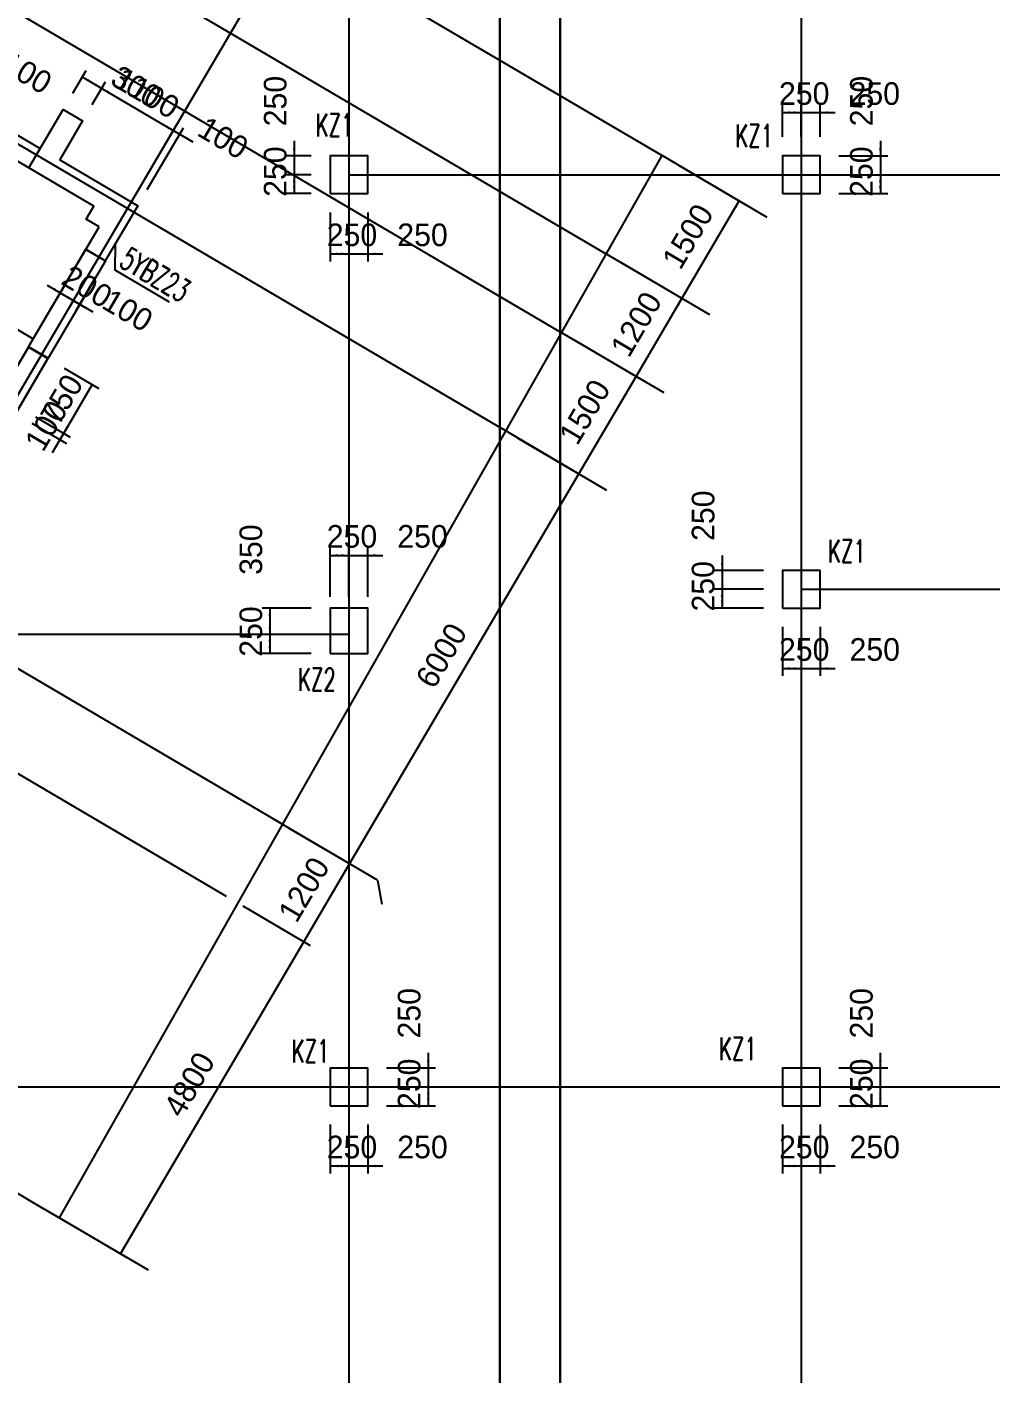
# Model space of a CAD drawing. Extents: x 387171 to 699106, y 11966 to 245688.
# Drawn here: x 528486 to 541277, y 151678 to 169548 of the extents above; entities that cross this region are included whole.
import ezdxf

# ---------------------------------------------------------------- set-up
doc = ezdxf.new("R2010")
doc.units = 0
doc.header["$LTSCALE"] = 100
doc.header["$MEASUREMENT"] = 0
for name, color, linetype in [('b边缘构件', 235, 'Continuous'), ('COLU', 7, 'Continuous'), ('DIM', 3, 'Continuous'), ('DOTE', 253, 'Continuous'), ('h后浇带', 51, 'Continuous'), ('L-AXIS', 3, 'Continuous'), ('NUM', 7, 'Continuous'), ('wall-主楼', 2, 'Continuous'), ('wall-开洞', 5, 'Continuous'), ('Y阴影', 254, 'Continuous'), ('小尺寸', 4, 'Continuous'), ('边缘构件标注', 1, 'Continuous')]:
    doc.layers.add(name, color=color, linetype=linetype)
doc.styles.add('hztxt', font='hztxt')
doc.styles.get("Standard").update_dxf_attribs({"font": 'standard'})
doc.dimstyles.get("Standard").update_dxf_attribs({"dimtxt": 300, "dimasz": 100, "dimexe": 100, "dimexo": 250, "dimgap": 100, "dimtad": 0, "dimtoh": 1, "dimdec": 0, "dimdsep": 46, "dimcen": 0.09, "dimclrt": 7, "dimadec": 0, "dimazin": 0, "dimtfac": 1, "dimtdec": 4, "dimtofl": 0, "dimtmove": 0, "dimatfit": 3, "dimfxl": 1, "dimtolj": 1, "dimtzin": 0, "dimarcsym": 0})

# ---------------------------------------------------------------- blocks, each defined once
blk = doc.blocks.new('*D2629')
at = {"layer": 'L-AXIS', "color": 0, "linetype": 'ByBlock', "lineweight": -2}
for p, q in [((531350, 157887), (532244, 157361)), ((529725, 153274), (532158, 157412)), ((528917, 153749), (529811, 153223))]:
    blk.add_line(p, q, dxfattribs=at)
for points in [[(532158, 157412), (532122, 157317), (532093, 157334)], [(529725, 153274), (529761, 153369), (529790, 153352)]]:
    blk.add_solid(points, dxfattribs=at)
at = {"layer": 'L-AXIS', "color": 7, "linetype": 'Continuous', "lineweight": -2, "insert": (530640, 155520), "char_height": 300, "width": 790, "attachment_point": 5, "rotation": 59.5454, "style": 'hztxt'}
blk.add_mtext('4800', dxfattribs=at)
blk = doc.blocks.new('*D3126')
at = {"layer": 'L-AXIS', "color": 0, "linetype": 'ByBlock', "lineweight": -2}
for p, q in [((535000, 164094), (535894, 163568)), ((532766, 158446), (535808, 163618)), ((532094, 158842), (532853, 158396))]:
    blk.add_line(p, q, dxfattribs=at)
for points in [[(535808, 163618), (535771, 163524), (535743, 163541)], [(532766, 158446), (532803, 158541), (532831, 158524)]]:
    blk.add_solid(points, dxfattribs=at)
at = {"layer": 'L-AXIS', "color": 7, "linetype": 'Continuous', "lineweight": -2, "insert": (533985, 161210), "char_height": 300, "width": 770, "attachment_point": 5, "rotation": 59.5454, "style": 'hztxt'}
blk.add_mtext('6000', dxfattribs=at)
blk = doc.blocks.new('*D1162')
at = {"layer": 'L-AXIS', "color": 0, "linetype": 'ByBlock', "lineweight": -2}
for p, q in [((537128, 167714), (538023, 167188)), ((537176, 165946), (537936, 167239)), ((536368, 166421), (537262, 165895))]:
    blk.add_line(p, q, dxfattribs=at)
for points in [[(537936, 167239), (537900, 167144), (537871, 167161)], [(537176, 165946), (537212, 166040), (537241, 166023)]]:
    blk.add_solid(points, dxfattribs=at)
at = {"layer": 'L-AXIS', "color": 7, "linetype": 'Continuous', "lineweight": -2, "insert": (537254, 166770), "char_height": 300, "width": 690, "attachment_point": 5, "rotation": 59.5454, "style": 'hztxt'}
blk.add_mtext('1500', dxfattribs=at)
blk = doc.blocks.new('*D1404')
at = {"layer": 'L-AXIS', "color": 0, "linetype": 'ByBlock', "lineweight": -2}
for p, q in [((536368, 166421), (537262, 165895)), ((536568, 164911), (537176, 165946)), ((535767, 165382), (536654, 164861))]:
    blk.add_line(p, q, dxfattribs=at)
for points in [[(537176, 165946), (537140, 165851), (537111, 165868)], [(536568, 164911), (536604, 165006), (536633, 164989)]]:
    blk.add_solid(points, dxfattribs=at)
at = {"layer": 'L-AXIS', "color": 7, "linetype": 'Continuous', "lineweight": -2, "insert": (536570, 165606), "char_height": 300, "width": 690, "attachment_point": 5, "rotation": 59.5454, "style": 'hztxt'}
blk.add_mtext('1200', dxfattribs=at)
blk = doc.blocks.new('*D1662')
at = {"layer": 'L-AXIS', "color": 0, "linetype": 'ByBlock', "lineweight": -2}
for p, q in [((535760, 165387), (536654, 164861)), ((535808, 163618), (536568, 164912)), ((535000, 164094), (535894, 163568))]:
    blk.add_line(p, q, dxfattribs=at)
for points in [[(536568, 164912), (536532, 164817), (536503, 164834)], [(535808, 163618), (535844, 163713), (535873, 163696)]]:
    blk.add_solid(points, dxfattribs=at)
at = {"layer": 'L-AXIS', "color": 7, "linetype": 'Continuous', "lineweight": -2, "insert": (535886, 164442), "char_height": 300, "width": 690, "attachment_point": 5, "rotation": 59.5454, "style": 'hztxt'}
blk.add_mtext('1500', dxfattribs=at)
blk = doc.blocks.new('*D4291')
at = {"layer": 'L-AXIS', "color": 0, "linetype": 'ByBlock', "lineweight": -2}
for p, q in [((531958, 158921), (532853, 158396)), ((532158, 157412), (532766, 158446)), ((531350, 157887), (532244, 157361))]:
    blk.add_line(p, q, dxfattribs=at)
for points in [[(532766, 158446), (532730, 158352), (532701, 158369)], [(532158, 157412), (532195, 157507), (532223, 157490)]]:
    blk.add_solid(points, dxfattribs=at)
at = {"layer": 'L-AXIS', "color": 7, "linetype": 'Continuous', "lineweight": -2, "insert": (532161, 158106), "char_height": 300, "width": 690, "attachment_point": 5, "rotation": 59.5454, "style": 'hztxt'}
blk.add_mtext('1200', dxfattribs=at)
blk = doc.blocks.new('*D449')
at = {"layer": '小尺寸', "color": 0, "linetype": 'ByBlock', "lineweight": -2}
for p, q in [((529093, 168669), (529270, 168971)), ((529220, 168885), (529478, 168733)), ((529351, 168517), (529529, 168819))]:
    blk.add_line(p, q, dxfattribs=at)
for points in [[(529220, 168885), (529314, 168849), (529298, 168820)], [(529478, 168733), (529384, 168769), (529401, 168798)]]:
    blk.add_solid(points, dxfattribs=at)
at = {"layer": '小尺寸', "color": 7, "linetype": 'Continuous', "lineweight": -2, "insert": (529936, 168754), "char_height": 300, "width": 566.67, "attachment_point": 5, "rotation": 329.5454, "style": 'hztxt'}
blk.add_mtext('300', dxfattribs=at)
blk = doc.blocks.new('*D698')
at = {"layer": '小尺寸', "color": 0, "linetype": 'ByBlock', "lineweight": -2}
for p, q in [((529351, 168517), (529529, 168819)), ((529478, 168733), (530427, 168175)), ((530300, 167959), (530478, 168262))]:
    blk.add_line(p, q, dxfattribs=at)
for points in [[(529478, 168733), (529573, 168697), (529556, 168668)], [(530427, 168175), (530332, 168212), (530349, 168240)]]:
    blk.add_solid(points, dxfattribs=at)
at = {"layer": '小尺寸', "color": 7, "linetype": 'Continuous', "lineweight": -2, "insert": (530079, 168670), "char_height": 300, "width": 685, "attachment_point": 5, "rotation": 329.5454, "style": 'hztxt'}
blk.add_mtext('1100', dxfattribs=at)
blk = doc.blocks.new('*D3881')
at = {"layer": '小尺寸', "color": 0, "linetype": 'ByBlock', "lineweight": -2}
for p, q in [((527807, 169047), (528238, 168793)), ((527840, 168709), (528030, 169031)), ((527927, 168658), (528116, 168981))]:
    blk.add_line(p, q, dxfattribs=at)
for points in [[(527979, 168945), (527885, 168982), (527902, 169010)], [(528066, 168895), (528160, 168858), (528143, 168830)]]:
    blk.add_solid(points, dxfattribs=at)
at = {"layer": '小尺寸', "color": 7, "linetype": 'Continuous', "lineweight": -2, "insert": (528484, 168939), "char_height": 300, "width": 476.67, "attachment_point": 5, "rotation": 329.5454, "style": 'hztxt'}
blk.add_mtext('100', dxfattribs=at)
blk = doc.blocks.new('*D4114')
at = {"layer": '小尺寸', "color": 0, "linetype": 'ByBlock', "lineweight": -2}
for p, q in [((529139, 166380), (528878, 165935)), ((529311, 166278), (529050, 165834)), ((528756, 166123), (529273, 165819))]:
    blk.add_line(p, q, dxfattribs=at)
for points in [[(528928, 166022), (528834, 166058), (528851, 166087)], [(529101, 165920), (529196, 165884), (529179, 165855)]]:
    blk.add_solid(points, dxfattribs=at)
at = {"layer": '小尺寸', "color": 7, "linetype": 'Continuous', "lineweight": -2, "insert": (529284, 166103), "char_height": 300, "width": 566.67, "attachment_point": 5, "rotation": 329.5454, "style": 'hztxt'}
blk.add_mtext('200', dxfattribs=at)
blk = doc.blocks.new('*D4353')
at = {"layer": '小尺寸', "color": 0, "linetype": 'ByBlock', "lineweight": -2}
for p, q in [((529311, 166278), (529050, 165834)), ((529397, 166227), (529136, 165783)), ((528928, 166022), (529359, 165768))]:
    blk.add_line(p, q, dxfattribs=at)
for points in [[(529101, 165920), (529006, 165957), (529023, 165985)], [(529187, 165870), (529282, 165833), (529265, 165805)]]:
    blk.add_solid(points, dxfattribs=at)
at = {"layer": '小尺寸', "color": 7, "linetype": 'Continuous', "lineweight": -2, "insert": (529823, 165786), "char_height": 300, "width": 476.67, "attachment_point": 5, "rotation": 329.5454, "style": 'hztxt'}
blk.add_mtext('100', dxfattribs=at)
blk = doc.blocks.new('*D4316')
at = {"layer": '小尺寸', "color": 0, "linetype": 'ByBlock', "lineweight": -2}
for p, q in [((528979, 165023), (529439, 164753)), ((529353, 164803), (528973, 164157)), ((528599, 164377), (529059, 164106))]:
    blk.add_line(p, q, dxfattribs=at)
for points in [[(529353, 164803), (529317, 164709), (529288, 164726)], [(528973, 164157), (529009, 164252), (529038, 164235)]]:
    blk.add_solid(points, dxfattribs=at)
at = {"layer": '小尺寸', "color": 7, "linetype": 'Continuous', "lineweight": -2, "insert": (528948, 164607), "char_height": 300, "width": 566.67, "attachment_point": 5, "rotation": 59.5454, "style": 'hztxt'}
blk.add_mtext('750', dxfattribs=at)
blk = doc.blocks.new('*D2426')
at = {"layer": '小尺寸', "color": 0, "linetype": 'ByBlock', "lineweight": -2}
for p, q in [((528549, 164290), (529009, 164020)), ((528599, 164377), (529059, 164106)), ((529074, 164329), (528821, 163898))]:
    blk.add_line(p, q, dxfattribs=at)
for points in [[(528973, 164157), (529009, 164252), (529038, 164235)], [(528922, 164071), (528886, 163976), (528857, 163993)]]:
    blk.add_solid(points, dxfattribs=at)
at = {"layer": '小尺寸', "color": 7, "linetype": 'Continuous', "lineweight": -2, "insert": (528742, 164258), "char_height": 300, "width": 476.67, "attachment_point": 5, "rotation": 59.5454, "style": 'hztxt'}
blk.add_mtext('100', dxfattribs=at)
blk = doc.blocks.new('*D2011')
at = {"layer": '小尺寸', "color": 0, "linetype": 'ByBlock', "lineweight": -2}
for p, q in [((529996, 167442), (530478, 168262)), ((530082, 167391), (530564, 168211)), ((530254, 168277), (530685, 168023))]:
    blk.add_line(p, q, dxfattribs=at)
for points in [[(530427, 168175), (530332, 168212), (530349, 168240)], [(530513, 168125), (530608, 168088), (530591, 168060)]]:
    blk.add_solid(points, dxfattribs=at)
at = {"layer": '小尺寸', "color": 7, "linetype": 'Continuous', "lineweight": -2, "insert": (531089, 168076), "char_height": 300, "width": 476.67, "attachment_point": 5, "rotation": 329.5454, "style": 'hztxt'}
blk.add_mtext('100', dxfattribs=at)
blk = doc.blocks.new('*D632')
at = {"layer": 'DIM', "color": 0, "linetype": 'ByBlock', "lineweight": -2}
for p, q in [((532258, 161838), (531608, 161838)), ((531708, 161838), (531708, 161488)), ((532258, 161488), (531608, 161488))]:
    blk.add_line(p, q, dxfattribs=at)
for points in [[(531708, 161838), (531725, 161738), (531691, 161738)], [(531708, 161488), (531691, 161588), (531725, 161588)]]:
    blk.add_solid(points, dxfattribs=at)
at = {"layer": 'DIM', "color": 7, "linetype": 'Continuous', "lineweight": -2, "insert": (531458, 162614), "char_height": 300, "width": 566.67, "attachment_point": 5, "rotation": 90, "style": 'hztxt'}
blk.add_mtext('350', dxfattribs=at)
blk = doc.blocks.new('*D884')
at = {"layer": 'DIM', "color": 0, "linetype": 'ByBlock', "lineweight": -2}
for p, q in [((532258, 161488), (531608, 161488)), ((531708, 161488), (531708, 161238)), ((532258, 161238), (531608, 161238))]:
    blk.add_line(p, q, dxfattribs=at)
for points in [[(531708, 161488), (531725, 161388), (531691, 161388)], [(531708, 161238), (531691, 161338), (531725, 161338)]]:
    blk.add_solid(points, dxfattribs=at)
at = {"layer": 'DIM', "color": 7, "linetype": 'Continuous', "lineweight": -2, "insert": (531458, 161528), "char_height": 300, "width": 566.67, "attachment_point": 5, "rotation": 90, "style": 'hztxt'}
blk.add_mtext('250', dxfattribs=at)
blk = doc.blocks.new('*D3318')
at = {"layer": 'DIM', "color": 0, "linetype": 'ByBlock', "lineweight": -2}
for p, q in [((532508, 161988), (532508, 162638)), ((532758, 161988), (532758, 162638)), ((532508, 162538), (532758, 162538))]:
    blk.add_line(p, q, dxfattribs=at)
for points in [[(532508, 162538), (532608, 162555), (532608, 162521)], [(532758, 162538), (532658, 162521), (532658, 162555)]]:
    blk.add_solid(points, dxfattribs=at)
at = {"layer": 'DIM', "color": 7, "linetype": 'Continuous', "lineweight": -2, "insert": (532798, 162788), "char_height": 300, "width": 566.67, "attachment_point": 5, "style": 'hztxt'}
blk.add_mtext('250', dxfattribs=at)
blk = doc.blocks.new('*D3822')
at = {"layer": 'DIM', "color": 0, "linetype": 'ByBlock', "lineweight": -2}
for p, q in [((532758, 161988), (532758, 162638)), ((533008, 161988), (533008, 162638)), ((532558, 162538), (533208, 162538))]:
    blk.add_line(p, q, dxfattribs=at)
for points in [[(532758, 162538), (532658, 162521), (532658, 162555)], [(533008, 162538), (533108, 162555), (533108, 162521)]]:
    blk.add_solid(points, dxfattribs=at)
at = {"layer": 'DIM', "color": 7, "linetype": 'Continuous', "lineweight": -2, "insert": (533734, 162788), "char_height": 300, "width": 566.67, "attachment_point": 5, "style": 'hztxt'}
blk.add_mtext('250', dxfattribs=at)
blk = doc.blocks.new('*D1879')
at = {"layer": 'DIM', "color": 0, "linetype": 'ByBlock', "lineweight": -2}
for p, q in [((533808, 155938), (533808, 155288)), ((533258, 155738), (533908, 155738)), ((533258, 155488), (533908, 155488))]:
    blk.add_line(p, q, dxfattribs=at)
for points in [[(533808, 155738), (533792, 155838), (533825, 155838)], [(533808, 155488), (533825, 155388), (533792, 155388)]]:
    blk.add_solid(points, dxfattribs=at)
at = {"layer": 'DIM', "color": 7, "linetype": 'Continuous', "lineweight": -2, "insert": (533558, 156464), "char_height": 300, "width": 566.67, "attachment_point": 5, "rotation": 90, "style": 'hztxt'}
blk.add_mtext('250', dxfattribs=at)
blk = doc.blocks.new('*D2110')
at = {"layer": 'DIM', "color": 0, "linetype": 'ByBlock', "lineweight": -2}
for p, q in [((533258, 155488), (533908, 155488)), ((533808, 155488), (533808, 155238)), ((533258, 155238), (533908, 155238))]:
    blk.add_line(p, q, dxfattribs=at)
for points in [[(533808, 155488), (533825, 155388), (533792, 155388)], [(533808, 155238), (533792, 155338), (533825, 155338)]]:
    blk.add_solid(points, dxfattribs=at)
at = {"layer": 'DIM', "color": 7, "linetype": 'Continuous', "lineweight": -2, "insert": (533558, 155528), "char_height": 300, "width": 566.67, "attachment_point": 5, "rotation": 90, "style": 'hztxt'}
blk.add_mtext('250', dxfattribs=at)
blk = doc.blocks.new('*D2087')
at = {"layer": 'DIM', "color": 0, "linetype": 'ByBlock', "lineweight": -2}
for p, q in [((532508, 154988), (532508, 154338)), ((532758, 154988), (532758, 154338)), ((532508, 154438), (532758, 154438))]:
    blk.add_line(p, q, dxfattribs=at)
for points in [[(532508, 154438), (532608, 154455), (532608, 154421)], [(532758, 154438), (532658, 154421), (532658, 154455)]]:
    blk.add_solid(points, dxfattribs=at)
at = {"layer": 'DIM', "color": 7, "linetype": 'Continuous', "lineweight": -2, "insert": (532798, 154688), "char_height": 300, "width": 566.67, "attachment_point": 5, "style": 'hztxt'}
blk.add_mtext('250', dxfattribs=at)
blk = doc.blocks.new('*D18')
at = {"layer": 'DIM', "color": 0, "linetype": 'ByBlock', "lineweight": -2}
for p, q in [((532758, 154988), (532758, 154338)), ((533008, 154988), (533008, 154338)), ((532558, 154438), (533208, 154438))]:
    blk.add_line(p, q, dxfattribs=at)
for points in [[(532758, 154438), (532658, 154421), (532658, 154455)], [(533008, 154438), (533108, 154455), (533108, 154421)]]:
    blk.add_solid(points, dxfattribs=at)
at = {"layer": 'DIM', "color": 7, "linetype": 'Continuous', "lineweight": -2, "insert": (533734, 154688), "char_height": 300, "width": 566.67, "attachment_point": 5, "style": 'hztxt'}
blk.add_mtext('250', dxfattribs=at)
blk = doc.blocks.new('*D1664')
at = {"layer": 'DIM', "color": 0, "linetype": 'ByBlock', "lineweight": -2}
for p, q in [((532031, 168038), (532031, 167388)), ((532258, 167838), (531931, 167838)), ((532258, 167588), (531931, 167588))]:
    blk.add_line(p, q, dxfattribs=at)
for points in [[(532031, 167838), (532014, 167938), (532048, 167938)], [(532031, 167588), (532048, 167488), (532014, 167488)]]:
    blk.add_solid(points, dxfattribs=at)
at = {"layer": 'DIM', "color": 7, "linetype": 'Continuous', "lineweight": -2, "insert": (531781, 168564), "char_height": 300, "width": 566.67, "attachment_point": 5, "rotation": 90, "style": 'hztxt'}
blk.add_mtext('250', dxfattribs=at)
blk = doc.blocks.new('*D1917')
at = {"layer": 'DIM', "color": 0, "linetype": 'ByBlock', "lineweight": -2}
for p, q in [((532258, 167588), (531931, 167588)), ((532031, 167588), (532031, 167338)), ((532258, 167338), (531931, 167338))]:
    blk.add_line(p, q, dxfattribs=at)
for points in [[(532031, 167588), (532048, 167488), (532014, 167488)], [(532031, 167338), (532014, 167438), (532048, 167438)]]:
    blk.add_solid(points, dxfattribs=at)
at = {"layer": 'DIM', "color": 7, "linetype": 'Continuous', "lineweight": -2, "insert": (531781, 167628), "char_height": 300, "width": 566.67, "attachment_point": 5, "rotation": 90, "style": 'hztxt'}
blk.add_mtext('250', dxfattribs=at)
blk = doc.blocks.new('*D1854')
at = {"layer": 'DIM', "color": 0, "linetype": 'ByBlock', "lineweight": -2}
for p, q in [((532508, 167088), (532508, 166438)), ((532758, 167088), (532758, 166438)), ((532508, 166538), (532758, 166538))]:
    blk.add_line(p, q, dxfattribs=at)
for points in [[(532508, 166538), (532608, 166555), (532608, 166521)], [(532758, 166538), (532658, 166521), (532658, 166555)]]:
    blk.add_solid(points, dxfattribs=at)
at = {"layer": 'DIM', "color": 7, "linetype": 'Continuous', "lineweight": -2, "insert": (532798, 166788), "char_height": 300, "width": 566.67, "attachment_point": 5, "style": 'hztxt'}
blk.add_mtext('250', dxfattribs=at)
blk = doc.blocks.new('*D2117')
at = {"layer": 'DIM', "color": 0, "linetype": 'ByBlock', "lineweight": -2}
for p, q in [((532758, 167088), (532758, 166438)), ((533008, 167088), (533008, 166438)), ((532558, 166538), (533208, 166538))]:
    blk.add_line(p, q, dxfattribs=at)
for points in [[(532758, 166538), (532658, 166521), (532658, 166555)], [(533008, 166538), (533108, 166555), (533108, 166521)]]:
    blk.add_solid(points, dxfattribs=at)
at = {"layer": 'DIM', "color": 7, "linetype": 'Continuous', "lineweight": -2, "insert": (533734, 166788), "char_height": 300, "width": 566.67, "attachment_point": 5, "style": 'hztxt'}
blk.add_mtext('250', dxfattribs=at)
blk = doc.blocks.new('*D2333')
at = {"layer": 'DIM', "color": 0, "linetype": 'ByBlock', "lineweight": -2}
for p, q in [((539808, 168038), (539808, 167388)), ((539258, 167838), (539908, 167838)), ((539258, 167588), (539908, 167588))]:
    blk.add_line(p, q, dxfattribs=at)
for points in [[(539808, 167838), (539791, 167938), (539825, 167938)], [(539808, 167588), (539825, 167488), (539791, 167488)]]:
    blk.add_solid(points, dxfattribs=at)
at = {"layer": 'DIM', "color": 7, "linetype": 'Continuous', "lineweight": -2, "insert": (539558, 168564), "char_height": 300, "width": 566.67, "attachment_point": 5, "rotation": 90, "style": 'hztxt'}
blk.add_mtext('250', dxfattribs=at)
blk = doc.blocks.new('*D593')
at = {"layer": 'DIM', "color": 0, "linetype": 'ByBlock', "lineweight": -2}
for p, q in [((539258, 167588), (539908, 167588)), ((539808, 167588), (539808, 167338)), ((539258, 167338), (539908, 167338))]:
    blk.add_line(p, q, dxfattribs=at)
for points in [[(539808, 167588), (539825, 167488), (539791, 167488)], [(539808, 167338), (539791, 167438), (539825, 167438)]]:
    blk.add_solid(points, dxfattribs=at)
at = {"layer": 'DIM', "color": 7, "linetype": 'Continuous', "lineweight": -2, "insert": (539558, 167628), "char_height": 300, "width": 566.67, "attachment_point": 5, "rotation": 90, "style": 'hztxt'}
blk.add_mtext('250', dxfattribs=at)
blk = doc.blocks.new('*D817')
at = {"layer": 'DIM', "color": 0, "linetype": 'ByBlock', "lineweight": -2}
for p, q in [((538508, 168088), (538508, 168512)), ((538758, 168088), (538758, 168512)), ((538508, 168412), (538758, 168412))]:
    blk.add_line(p, q, dxfattribs=at)
for points in [[(538508, 168412), (538608, 168429), (538608, 168395)], [(538758, 168412), (538658, 168395), (538658, 168429)]]:
    blk.add_solid(points, dxfattribs=at)
at = {"layer": 'DIM', "color": 7, "linetype": 'Continuous', "lineweight": -2, "insert": (538798, 168662), "char_height": 300, "width": 566.67, "attachment_point": 5, "style": 'hztxt'}
blk.add_mtext('250', dxfattribs=at)
blk = doc.blocks.new('*D1075')
at = {"layer": 'DIM', "color": 0, "linetype": 'ByBlock', "lineweight": -2}
for p, q in [((538758, 168088), (538758, 168512)), ((539008, 168088), (539008, 168512)), ((538558, 168412), (539208, 168412))]:
    blk.add_line(p, q, dxfattribs=at)
for points in [[(538758, 168412), (538658, 168395), (538658, 168429)], [(539008, 168412), (539108, 168429), (539108, 168395)]]:
    blk.add_solid(points, dxfattribs=at)
at = {"layer": 'DIM', "color": 7, "linetype": 'Continuous', "lineweight": -2, "insert": (539734, 168662), "char_height": 300, "width": 566.67, "attachment_point": 5, "style": 'hztxt'}
blk.add_mtext('250', dxfattribs=at)
blk = doc.blocks.new('*D166')
at = {"layer": 'DIM', "color": 0, "linetype": 'ByBlock', "lineweight": -2}
for p, q in [((537708, 162538), (537708, 161888)), ((538258, 162338), (537608, 162338)), ((538258, 162088), (537608, 162088))]:
    blk.add_line(p, q, dxfattribs=at)
for points in [[(537708, 162338), (537691, 162438), (537725, 162438)], [(537708, 162088), (537725, 161988), (537691, 161988)]]:
    blk.add_solid(points, dxfattribs=at)
at = {"layer": 'DIM', "color": 7, "linetype": 'Continuous', "lineweight": -2, "insert": (537458, 163064), "char_height": 300, "width": 566.67, "attachment_point": 5, "rotation": 90, "style": 'hztxt'}
blk.add_mtext('250', dxfattribs=at)
blk = doc.blocks.new('*D657')
at = {"layer": 'DIM', "color": 0, "linetype": 'ByBlock', "lineweight": -2}
for p, q in [((538258, 162088), (537608, 162088)), ((537708, 162088), (537708, 161838)), ((538258, 161838), (537608, 161838))]:
    blk.add_line(p, q, dxfattribs=at)
for points in [[(537708, 162088), (537725, 161988), (537691, 161988)], [(537708, 161838), (537691, 161938), (537725, 161938)]]:
    blk.add_solid(points, dxfattribs=at)
at = {"layer": 'DIM', "color": 7, "linetype": 'Continuous', "lineweight": -2, "insert": (537458, 162128), "char_height": 300, "width": 566.67, "attachment_point": 5, "rotation": 90, "style": 'hztxt'}
blk.add_mtext('250', dxfattribs=at)
blk = doc.blocks.new('*D919')
at = {"layer": 'DIM', "color": 0, "linetype": 'ByBlock', "lineweight": -2}
for p, q in [((538508, 161588), (538508, 160938)), ((538758, 161588), (538758, 160938)), ((538508, 161038), (538758, 161038))]:
    blk.add_line(p, q, dxfattribs=at)
for points in [[(538508, 161038), (538608, 161055), (538608, 161021)], [(538758, 161038), (538658, 161021), (538658, 161055)]]:
    blk.add_solid(points, dxfattribs=at)
at = {"layer": 'DIM', "color": 7, "linetype": 'Continuous', "lineweight": -2, "insert": (538798, 161288), "char_height": 300, "width": 566.67, "attachment_point": 5, "style": 'hztxt'}
blk.add_mtext('250', dxfattribs=at)
blk = doc.blocks.new('*D1147')
at = {"layer": 'DIM', "color": 0, "linetype": 'ByBlock', "lineweight": -2}
for p, q in [((538758, 161588), (538758, 160938)), ((539008, 161588), (539008, 160938)), ((538558, 161038), (539208, 161038))]:
    blk.add_line(p, q, dxfattribs=at)
for points in [[(538758, 161038), (538658, 161021), (538658, 161055)], [(539008, 161038), (539108, 161055), (539108, 161021)]]:
    blk.add_solid(points, dxfattribs=at)
at = {"layer": 'DIM', "color": 7, "linetype": 'Continuous', "lineweight": -2, "insert": (539734, 161288), "char_height": 300, "width": 566.67, "attachment_point": 5, "style": 'hztxt'}
blk.add_mtext('250', dxfattribs=at)
blk = doc.blocks.new('*D3529')
at = {"layer": 'DIM', "color": 0, "linetype": 'ByBlock', "lineweight": -2}
for p, q in [((538508, 154988), (538508, 154338)), ((538758, 154988), (538758, 154338)), ((538508, 154438), (538758, 154438))]:
    blk.add_line(p, q, dxfattribs=at)
for points in [[(538508, 154438), (538608, 154455), (538608, 154421)], [(538758, 154438), (538658, 154421), (538658, 154455)]]:
    blk.add_solid(points, dxfattribs=at)
at = {"layer": 'DIM', "color": 7, "linetype": 'Continuous', "lineweight": -2, "insert": (538798, 154688), "char_height": 300, "width": 566.67, "attachment_point": 5, "style": 'hztxt'}
blk.add_mtext('250', dxfattribs=at)
blk = doc.blocks.new('*D3747')
at = {"layer": 'DIM', "color": 0, "linetype": 'ByBlock', "lineweight": -2}
for p, q in [((538758, 154988), (538758, 154338)), ((539008, 154988), (539008, 154338)), ((538558, 154438), (539208, 154438))]:
    blk.add_line(p, q, dxfattribs=at)
for points in [[(538758, 154438), (538658, 154421), (538658, 154455)], [(539008, 154438), (539108, 154455), (539108, 154421)]]:
    blk.add_solid(points, dxfattribs=at)
at = {"layer": 'DIM', "color": 7, "linetype": 'Continuous', "lineweight": -2, "insert": (539734, 154688), "char_height": 300, "width": 566.67, "attachment_point": 5, "style": 'hztxt'}
blk.add_mtext('250', dxfattribs=at)
blk = doc.blocks.new('*D4239')
at = {"layer": 'DIM', "color": 0, "linetype": 'ByBlock', "lineweight": -2}
for p, q in [((539258, 155488), (539908, 155488)), ((539808, 155238), (539808, 155488)), ((539258, 155238), (539908, 155238))]:
    blk.add_line(p, q, dxfattribs=at)
for points in [[(539808, 155488), (539825, 155388), (539791, 155388)], [(539808, 155238), (539791, 155338), (539825, 155338)]]:
    blk.add_solid(points, dxfattribs=at)
at = {"layer": 'DIM', "color": 7, "linetype": 'Continuous', "lineweight": -2, "insert": (539558, 155528), "char_height": 300, "width": 566.67, "attachment_point": 5, "rotation": 90, "style": 'hztxt'}
blk.add_mtext('250', dxfattribs=at)
blk = doc.blocks.new('*D71')
at = {"layer": 'DIM', "color": 0, "linetype": 'ByBlock', "lineweight": -2}
for p, q in [((539808, 155288), (539808, 155938)), ((539258, 155738), (539908, 155738)), ((539258, 155488), (539908, 155488))]:
    blk.add_line(p, q, dxfattribs=at)
for points in [[(539808, 155738), (539791, 155838), (539825, 155838)], [(539808, 155488), (539825, 155388), (539791, 155388)]]:
    blk.add_solid(points, dxfattribs=at)
at = {"layer": 'DIM', "color": 7, "linetype": 'Continuous', "lineweight": -2, "insert": (539558, 156464), "char_height": 300, "width": 566.67, "attachment_point": 5, "rotation": 90, "style": 'hztxt'}
blk.add_mtext('250', dxfattribs=at)
blk = doc.blocks.new('后浇带现场')
at = {"color": 6, "lineweight": 30}
for points in [[(760007, 730049), (760007, 673430), (717757, 673430), (717757, 730049)], [(759207, 730049), (759207, 674230), (718557, 674230), (718557, 730049)]]:
    blk.add_lwpolyline(points, dxfattribs=at)
at = {"layer": 'h后浇带', "color": 1}
for p, q in [((717757, 730049), (717757, 685030)), ((718557, 730049), (718557, 685030)), ((717757, 685030), (717757, 664030)), ((718557, 685030), (718557, 651530))]:
    blk.add_line(p, q, dxfattribs=at)

msp = doc.modelspace()

# ---------------------------------------------------------------- hatches: boundary and pattern name
at = {"layer": 'Y阴影'}
h = msp.add_hatch(dxfattribs=at)
h.set_pattern_fill('ANSI31', color=256, scale=25, angle=-30.45463, style=0)
h.set_pattern_definition([])
h.paths.add_polyline_path([(529443, 166896.7), (529270.6, 166998.1), (529372, 167170.5), (528509.7, 167677.5), (528965.9, 168453.3), (529224.5, 168301.2), (528920.4, 167784), (529955, 167175.7), (529524.2, 166443), (529265.6, 166595)], flags=0)
h = msp.add_hatch(dxfattribs=at)
h.set_pattern_fill('ANSI31', color=256, scale=25, angle=-30.45463, style=0)
h.set_pattern_definition([])
h.paths.add_polyline_path([(527278.3, 165385.4), (526872.8, 164695.8), (527131.4, 164543.7), (527384.8, 164974.7), (528333.1, 164417.2), (528763.9, 165149.9), (528505.3, 165302), (528226.5, 164827.9)], flags=0)

# ---------------------------------------------------------------- linework, layer by layer
at = {"layer": 'b边缘构件'}
msp.add_lwpolyline([(529443, 166896.7), (529270.6, 166998.1), (529372, 167170.5), (528509.7, 167677.5), (528965.9, 168453.3), (529224.5, 168301.2), (528920.4, 167784), (529955, 167175.7), (529524.2, 166443), (529265.6, 166595)], close=True, dxfattribs=at)
msp.add_lwpolyline([(527278.3, 165385.4), (526872.8, 164695.8), (527131.4, 164543.7), (527384.8, 164974.7), (528333.1, 164417.2), (528763.9, 165149.9), (528505.3, 165302), (528226.5, 164827.9), (527278.3, 165385.4)], dxfattribs=at)
at = {"layer": 'COLU'}
for points in [[(532508.1, 167337.9), (533008.1, 167337.9), (533008.1, 167837.9), (532508.1, 167837.9)], [(538508.1, 167337.9), (539008.1, 167337.9), (539008.1, 167837.9), (538508.1, 167837.9)], [(538508.1, 161837.9), (539008.1, 161837.9), (539008.1, 162337.9), (538508.1, 162337.9)], [(532508.1, 161237.9), (533008.1, 161237.9), (533008.1, 161837.9), (532508.1, 161837.9)], [(532508.1, 155237.9), (533008.1, 155237.9), (533008.1, 155737.9), (532508.1, 155737.9)], [(538508.1, 155237.9), (539008.1, 155237.9), (539008.1, 155737.9), (538508.1, 155737.9)]]:
    msp.add_lwpolyline(points, close=True, dxfattribs=at)
at = {"layer": 'DOTE'}
for p, q in [((532758, 238913.1), (532758.2, 95505.2)), ((538758.1, 238913.1), (538758.1, 94087.9)), ((490960.9, 194859.3), (536912.8, 167840.5)), ((504803.5, 183587.9), (535544.3, 165513.1)), ((531878.7, 158968.3), (502295.3, 176362.7)), ((534727, 175488.8), (521363.2, 152760.5)), ((527221.2, 171798.9), (536152.5, 166547.5)), ((525852.6, 169471.4), (534784, 164220)), ((532758.1, 167587.9), (599108.1, 167587.9)), ((510374.2, 164651.8), (528701.7, 153875.6)), ((531134.8, 158013.6), (522203.4, 163265.1)), ((538758.1, 162087.9), (599108.1, 162087.9)), ((532758.1, 161487.9), (490788.5, 161487.9)), ((491029.4, 155487.9), (604908.1, 155487.9))]:
    msp.add_line(p, q, dxfattribs=at)
at = {"layer": 'L-AXIS'}
for p, q in [((528917.2, 153748.9), (536912.8, 167840.5)), ((538308.2, 167020.4), (536912.9, 167840.8)), ((538308.2, 167020.4), (536912.9, 167840.8)), ((537547.7, 165727.1), (536152.5, 166547.5)), ((537547.7, 165727.1), (536152.5, 166547.5)), ((536939.7, 164692.9), (535544.4, 165513.3)), ((536179.4, 163399.9), (534784.1, 164220.3)), ((533138.2, 158227.7), (531743, 159048.1)), ((533138.2, 158227.7), (533195, 157910.8)), ((530097.1, 153055.5), (528701.9, 153875.9))]:
    msp.add_line(p, q, dxfattribs=at)
at = {"layer": 'wall-主楼'}
for points in [[(529443, 166896.7), (529270.6, 166998.1), (529371.9, 167170.5), (527561.7, 168234.9), (527713.7, 168493.5), (528662, 167936), (528966.1, 168453.2), (529224.7, 168301.1), (528920.6, 167783.9), (529955, 167175.7), (529524.2, 166443), (529265.6, 166595)], [(527278.3, 165385.4), (528226.5, 164827.8), (528505.3, 165302), (528763.9, 165149.9), (528333.1, 164417.2), (527384.8, 164974.7), (525256.1, 161354.2), (524437.1, 161835.7), (524589.2, 162094.3), (524977.1, 161866.2), (525078.5, 162038.6), (525250.9, 161937.3)]]:
    msp.add_lwpolyline(points, close=True, dxfattribs=at)
at = {"layer": 'wall-开洞'}
for points in [[(529267.1, 166597.6), (529525.7, 166445.6), (528765.5, 165152.5), (528506.8, 165304.6)], [(529267.3, 166597.9), (529525.9, 166445.8), (528765.6, 165152.8), (528507, 165304.9)]]:
    msp.add_lwpolyline(points, close=True, dxfattribs=at)
at = {"layer": '边缘构件标注', "color": 200}
msp.add_line((526974.5, 166347.6), (528568.9, 165410.1), dxfattribs=at)
msp.add_lwpolyline([(529655.4, 166666.2), (529650.2, 166327.3), (530374.3, 165901.6)], dxfattribs=at)

# ---------------------------------------------------------------- block references
at = {"color": 3, "lineweight": 30}
msp.add_blockref('后浇带现场', (-182998.7, -527042.1), dxfattribs=at)

# ---------------------------------------------------------------- texts
at = {"layer": 'NUM', "color": 200, "width": 0.7}
for s, p in [('KZ1', (532316.4, 168095.8)), ('KZ1', (537885, 167953.8)), ('KZ1', (539114.1, 162444)), ('KZ2', (532082.8, 160740.4)), ('KZ1', (531998, 155812.7)), ('KZ1', (537667.4, 155844))]:
    msp.add_text(s, height=300, dxfattribs=at).set_placement(p)
at = {"layer": '边缘构件标注', "color": 200, "width": 0.7}
msp.add_text('5YBZ23', height=300, rotation=329.54537, dxfattribs=at).set_placement((529691.9, 166381.4))

# ---------------------------------------------------------------- dimensions: what is measured, and where the dimension line sits
at = {"layer": 'DIM', "color": 200}
for p1, p2, distance, picture, middle in [((532508.1, 167837.9), (532508.1, 167587.9), -477.1, '*D1664', (531781, 168056)), ((539008.1, 167837.9), (539008.1, 167587.9), 800, '*D2333', (539558.1, 168056)), ((538508.1, 167837.9), (538758.1, 167837.9), 574, '*D817', (538290, 168661.9)), ((538758.1, 167837.9), (539008.1, 167837.9), 574, '*D1075', (539226.1, 168661.9)), ((532508.1, 167587.9), (532508.1, 167337.9), -477.1, '*D1917', (531781, 167119.9)), ((539008.1, 167587.9), (539008.1, 167337.9), 800, '*D593', (539558.1, 167119.9)), ((532508.1, 167337.9), (532758.1, 167337.9), -800, '*D1854', (532290, 166787.9)), ((532758.1, 167337.9), (533008.1, 167337.9), -800, '*D2117', (533226.1, 166787.9)), ((538508.1, 162337.9), (538508.1, 162087.9), -800, '*D166', (537458.1, 162556)), ((532508.1, 161737.9), (532758.1, 161737.9), 800, '*D3318', (532290, 162787.9)), ((532758.1, 161737.9), (533008.1, 161737.9), 800, '*D3822', (533226.1, 162787.9)), ((532508.1, 161837.9), (532508.1, 161487.9), -800, '*D632', (531458.1, 162056)), ((538508.1, 162087.9), (538508.1, 161837.9), -800, '*D657', (537458.1, 161619.9)), ((532508.1, 161487.9), (532508.1, 161237.9), -800, '*D884', (531458.1, 161019.9)), ((538508.1, 161837.9), (538758.1, 161837.9), -800, '*D919', (538290, 161287.9)), ((538758.1, 161837.9), (539008.1, 161837.9), -800, '*D1147', (539226.1, 161287.9)), ((533008.2, 155737.9), (533008.2, 155487.9), 800, '*D1879', (533558.2, 155956)), ((539008.1, 155487.9), (539008.1, 155737.9), -800, '*D71', (539558.1, 155956)), ((533008.2, 155487.9), (533008.2, 155237.9), 800, '*D2110', (533558.2, 155019.9)), ((539008.1, 155237.9), (539008.1, 155487.9), -800, '*D4239', (539558.1, 155019.9)), ((532508.1, 155237.9), (532758.1, 155237.9), -800, '*D2087', (532290, 154687.9)), ((532758.1, 155237.9), (533008.1, 155237.9), -800, '*D18', (533226.1, 154687.9)), ((538508.1, 155237.9), (538758.1, 155237.9), -800, '*D3529', (538290, 154687.9)), ((538758.1, 155237.9), (539008.1, 155237.9), -800, '*D3747', (539226.1, 154687.9))]:
    dim = msp.add_aligned_dim(p1=p1, p2=p2, distance=distance, dimstyle='Standard', dxfattribs=at)
    dim.commit()
    dim.dimension.update_dxf_attribs({"geometry": picture, "text_midpoint": middle})
at = {"layer": 'L-AXIS'}
for base, p1, p2, picture, middle in [((537936.4, 167239), (536152.5, 166547.5), (536912.9, 167840.8), '*D1162', (537254.4, 166769.8)), ((537175.9, 165945.7), (535551.7, 165508.7), (536152.5, 166547.5), '*D1404', (536570.1, 165605.9)), ((536567.9, 164911.5), (534784.1, 164220.3), (535544.4, 165513.3), '*D1662', (535886, 164442.4)), ((535807.6, 163618.5), (531878.7, 158968.3), (534784.1, 164220.3), '*D3126', (533985.3, 161209.8)), ((532766.4, 158446.3), (531134.8, 158013.6), (531743, 159048.1), '*D4291', (532160.6, 158106.5)), ((532158.2, 157411.9), (528701.7, 153875.6), (531134.8, 158013.6), '*D2629', (530640, 155520.3))]:
    dim = msp.add_linear_dim(base=base, p1=p1, p2=p2, angle=59.54537, dimstyle='Standard', dxfattribs=at)
    dim.commit()
    dim.dimension.update_dxf_attribs({"geometry": picture, "text_midpoint": middle})
at = {"layer": '小尺寸'}
for base, p1, p2, angle, picture, middle in [((528065.6, 168894.6), (527713.7, 168493.5), (527799.9, 168442.8), 329.54537, '*D3881', (528149.2, 169135.4)), ((529478.4, 168733), (528965.9, 168453.3), (529224.5, 168301.2), 329.54537, '*D449', (529475.8, 169024.6)), ((530426.8, 168175.4), (529224.5, 168301.2), (530172.9, 167743.6), 329.54537, '*D698', (530079.3, 168669.7)), ((530513, 168124.7), (529868.8, 167226.4), (529955, 167175.7), 329.54537, '*D2011', (530754.3, 168272.9)), ((529100.9, 165920.3), (529265.6, 166595), (529438, 166493.6), 329.54537, '*D4114', (528867.2, 166347.7)), ((529187.1, 165869.6), (529438, 166493.6), (529524.2, 166443), 329.54537, '*D4353', (529487.9, 165982.8)), ((528973, 164156.9), (528763.9, 165149.9), (528383.8, 164503.4), 59.54537, '*D4316', (528947.5, 164606.9)), ((528922.3, 164070.7), (528383.8, 164503.4), (528333.1, 164417.2), 59.54537, '*D2426', (528545.6, 163923.3))]:
    dim = msp.add_linear_dim(base=base, p1=p1, p2=p2, angle=angle, dimstyle='Standard', dxfattribs=at)
    dim.commit()
    dim.dimension.update_dxf_attribs({"geometry": picture, "text_midpoint": middle})

doc.saveas('drawing.dxf')
